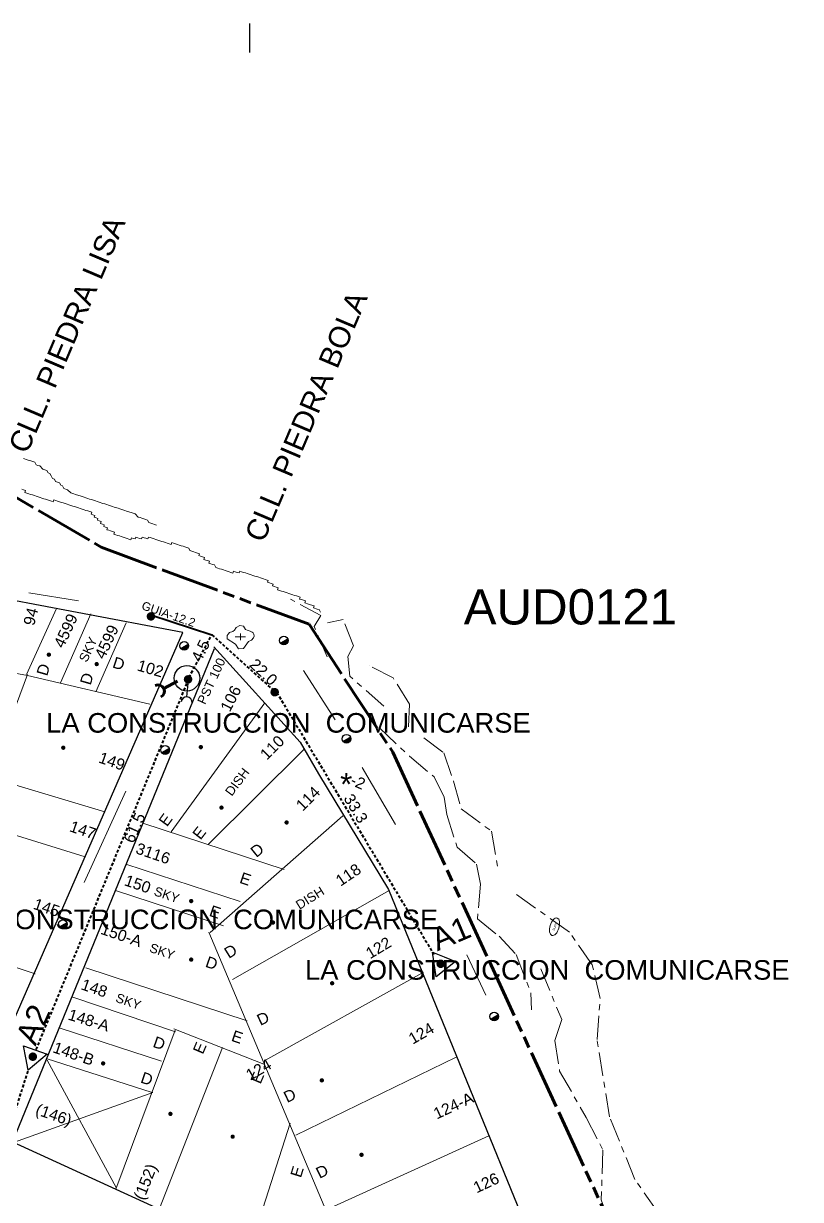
# Model space of a CAD drawing. Header units: inches. Extents: x 1659 to 2293, y 398 to 978.
# Drawn here: x 2088.4 to 2219.8, y 708.9 to 907.6 of the extents above; entities that cross this region are included whole.
import ezdxf

# ---------------------------------------------------------------- set-up
doc = ezdxf.new("R2010")
doc.units = ezdxf.units.IN
doc.header["$MEASUREMENT"] = 0
for name, pattern in [('TLSIGC_002', [0.8, 0.5, -0.3]), ('TLSIGC_004', [7, 4, -1, 1, -1]), ('TLSIGC_007', [28, 10, -1, 10, -1, 2, -1, 2, -1])]:
    doc.linetypes.add(name, pattern=pattern)
for name, color, linetype, lineweight in [('CABLE EXISTENTE AEREO SECUNDARIO', 82, 'TLSIGC_002', 40), ('CABLE EXISTENTE SUBTERRANEO SECUNDARIO', 82, 'Continuous', 40), ('CAJA DE EMPALMES EXISTENTE PRINCIPAL', 82, 'Continuous', 30), ('CLASIFICACION TIPO RESIDENCIAL C', 156, 'Continuous', 9), ('CLASIFICACION TIPO RESIDENCIAL D', 156, 'Continuous', 9), ('CLASIFICACION TIPO RESIDENCIAL E', 156, 'Continuous', 9), ('CLIENTES EXISTENTES DE DATOS', 7, 'Continuous', 13), ('CLIENTES RESIDENCIALES D', 82, 'TLSIGC_004', 9), ('CLIENTES RESIDENCIALES E', 82, 'TLSIGC_004', 9), ('DATOS DE CARATULA', 160, 'Continuous', 5), ('DISTRITO', 42, 'TLSIGC_007', 60), ('LINEAS DE ENERGIA DE BAJA TENSION', 102, 'TLSIGC_014', 20), ('LOTIFICACION 2003', 252, 'Continuous', 15), ('MARCOS CONSTRUCCION', 250, 'Continuous', 30), ('MEDIDAS ENTRE POSTES', 82, 'Continuous', 5), ('NOMBRE DE CALLES', 92, 'TLSIGC_017', 5), ('NUMEROS OFICIALES', 92, 'Continuous', 5), ('OBSTACULOS', 82, 'Continuous', 15), ('PLANIMETRIA 2003', 12, 'Continuous', 30), ('POSTE DE ENERGIA ELECTRICA', 82, 'Continuous', 30), ('POSTES EXISTENTES SECUNDARIOS', 82, 'Continuous', 30), ('RETENIDAS  DE VIOLIN PROYECTADAS PRINCIPALES', 1, 'Continuous', 60), ('RETENIDAS CON ANCLA EXISTENTESSECUNDARIAS', 82, 'Continuous', 30), ('RIOS', 161, 'TLSIGC_004', 20), ('TERMINAL EXISTENTE EN POSTE', 82, 'Continuous', 30), ('TERMINAL PROYECTADA EN POSTE', 1, 'Continuous', 60)]:
    doc.layers.add(name, color=color, linetype=linetype, lineweight=lineweight)
doc.styles.get("Standard").update_dxf_attribs({"font": 'arial.ttf'})
doc.linetypes.add('TLSIGC_014', pattern='A,8,["\\\\\\",Standard,S=1,R=0,X=-1,Y=-0.5],1', length=9)
doc.linetypes.add('TLSIGC_017', pattern='A,0.5,["=",Standard,S=1.6,R=0,X=-0.2,Y=-0.8],0.5', length=1)

# ---------------------------------------------------------------- blocks, each defined once
blk = doc.blocks.new('G$C68750D7C')
at = {"layer": 'CLIENTES EXISTENTES DE DATOS'}
blk.add_ellipse((4.88, 2.45), major_axis=(4.88, 0.02), ratio=0.5027, dxfattribs=at)
at = {"layer": 'CLIENTES EXISTENTES DE DATOS', "insert": (2.85, 3.02), "char_height": 1.231, "width": 5.0142, "attachment_point": 1}
blk.add_mtext('Datos', dxfattribs=at)

msp = doc.modelspace()

# ---------------------------------------------------------------- hatches: boundary and pattern name
at = {"layer": 'CLIENTES RESIDENCIALES D'}
h = msp.add_hatch(color=256, dxfattribs=at)
edge = h.paths.add_edge_path()
edge.add_arc((2092.69, 800.96), 0.367, 0, 360)
h = msp.add_hatch(color=256, dxfattribs=at)
edge = h.paths.add_edge_path()
edge.add_arc((2100.78, 799.37), 0.367, 0, 360)
h = msp.add_hatch(color=256, dxfattribs=at)
edge = h.paths.add_edge_path()
edge.add_arc((2121.88, 775.11), 0.367, 0, 360)
h = msp.add_hatch(color=256, dxfattribs=at)
edge = h.paths.add_edge_path()
edge.add_arc((2130.6, 755.68), 0.367, 0, 360)
h = msp.add_hatch(color=256, dxfattribs=at)
edge = h.paths.add_edge_path()
edge.add_arc((2116.76, 749.42), 0.367, 0, 360)
h = msp.add_hatch(color=256, dxfattribs=at)
edge = h.paths.add_edge_path()
edge.add_arc((2101.87, 731.87), 0.367, 0, 360)
h = msp.add_hatch(color=256, dxfattribs=at)
edge = h.paths.add_edge_path()
edge.add_arc((2138.85, 729), 0.367, 0, 360)
h = msp.add_hatch(color=256, dxfattribs=at)
edge = h.paths.add_edge_path()
edge.add_arc((2123.77, 719.49), 0.367, 0, 360)
h = msp.add_hatch(color=256, dxfattribs=at)
edge = h.paths.add_edge_path()
edge.add_arc((2145.56, 716.42), 0.367, 0, 360)
at = {"layer": 'CLIENTES RESIDENCIALES E'}
h = msp.add_hatch(color=256, dxfattribs=at)
edge = h.paths.add_edge_path()
edge.add_arc((2095.13, 785.23), 0.367, 0, 360)
h = msp.add_hatch(color=256, dxfattribs=at)
edge = h.paths.add_edge_path()
edge.add_arc((2118.39, 785.33), 0.367, 0, 360)
h = msp.add_hatch(color=256, dxfattribs=at)
edge = h.paths.add_edge_path()
edge.add_arc((2132.89, 772.6), 0.367, 0, 360)
h = msp.add_hatch(color=256, dxfattribs=at)
edge = h.paths.add_edge_path()
edge.add_arc((2116.76, 759.31), 0.367, 0, 360)
h = msp.add_hatch(color=256, dxfattribs=at)
edge = h.paths.add_edge_path()
edge.add_arc((2140.59, 745.42), 0.367, 0, 360)
h = msp.add_hatch(color=256, dxfattribs=at)
edge = h.paths.add_edge_path()
edge.add_arc((2113.25, 723.34), 0.367, 0, 360)
at = {"layer": 'POSTE DE ENERGIA ELECTRICA'}
for points in [[(2133.07, 803.73), (2133.12, 803.64), (2133.15, 803.54), (2133.16, 803.47), (2133.17, 803.37), (2133.16, 803.25), (2133.15, 803.16), (2133.11, 803.08), (2133.07, 802.99), (2133.02, 802.92), (2132.98, 802.86), (2132.91, 802.8), (2132.83, 802.74), (2132.78, 802.71), (2132.7, 802.67), (2132.6, 802.64), (2132.47, 802.62), (2132.38, 802.63), (2132.28, 802.64), (2132.18, 802.67), (2132.12, 802.69), (2132.05, 802.73), (2131.96, 802.79), (2131.89, 802.86), (2131.83, 802.93), (2131.79, 802.99)], [(2116.23, 802.82), (2116.28, 802.74), (2116.3, 802.64), (2116.32, 802.56), (2116.33, 802.47), (2116.32, 802.34), (2116.3, 802.26), (2116.27, 802.17), (2116.23, 802.09), (2116.18, 802.01), (2116.13, 801.96), (2116.07, 801.89), (2115.99, 801.83), (2115.94, 801.81), (2115.85, 801.76), (2115.75, 801.73), (2115.63, 801.72), (2115.54, 801.72), (2115.44, 801.73), (2115.34, 801.76), (2115.28, 801.79), (2115.21, 801.82), (2115.12, 801.89), (2115.04, 801.96), (2114.99, 802.03), (2114.95, 802.09)], [(2113.01, 785.22), (2113.05, 785.13), (2113.08, 785.03), (2113.1, 784.96), (2113.1, 784.86), (2113.1, 784.74), (2113.08, 784.65), (2113.05, 784.56), (2113.01, 784.48), (2112.95, 784.41), (2112.91, 784.35), (2112.84, 784.28), (2112.77, 784.23), (2112.72, 784.2), (2112.63, 784.16), (2112.53, 784.13), (2112.41, 784.11), (2112.31, 784.11), (2112.21, 784.13), (2112.12, 784.15), (2112.05, 784.18), (2111.98, 784.21), (2111.89, 784.28), (2111.82, 784.35), (2111.76, 784.42), (2111.72, 784.48)], [(2143.66, 787.11), (2143.71, 787.03), (2143.73, 786.93), (2143.75, 786.86), (2143.76, 786.76), (2143.75, 786.63), (2143.73, 786.55), (2143.7, 786.46), (2143.66, 786.38), (2143.61, 786.31), (2143.57, 786.25), (2143.5, 786.18), (2143.42, 786.13), (2143.37, 786.1), (2143.28, 786.06), (2143.18, 786.02), (2143.06, 786.01), (2142.97, 786.01), (2142.87, 786.03), (2142.77, 786.05), (2142.71, 786.08), (2142.64, 786.11), (2142.55, 786.18), (2142.47, 786.25), (2142.42, 786.32), (2142.38, 786.38)], [(2095.7, 755.75), (2095.74, 755.66), (2095.77, 755.56), (2095.79, 755.49), (2095.79, 755.39), (2095.79, 755.27), (2095.77, 755.18), (2095.74, 755.1), (2095.7, 755.01), (2095.64, 754.94), (2095.6, 754.88), (2095.53, 754.81), (2095.46, 754.76), (2095.41, 754.73), (2095.32, 754.69), (2095.22, 754.66), (2095.1, 754.64), (2095, 754.64), (2094.9, 754.66), (2094.81, 754.69), (2094.74, 754.71), (2094.68, 754.75), (2094.58, 754.81), (2094.51, 754.88), (2094.45, 754.95), (2094.41, 755.01)], [(2168.63, 740.18), (2168.67, 740.09), (2168.7, 740), (2168.72, 739.92), (2168.73, 739.83), (2168.72, 739.7), (2168.7, 739.62), (2168.67, 739.53), (2168.63, 739.45), (2168.58, 739.37), (2168.53, 739.31), (2168.47, 739.25), (2168.39, 739.19), (2168.34, 739.17), (2168.25, 739.12), (2168.15, 739.09), (2168.03, 739.08), (2167.93, 739.08), (2167.84, 739.09), (2167.74, 739.12), (2167.67, 739.15), (2167.61, 739.18), (2167.52, 739.25), (2167.44, 739.32), (2167.38, 739.39), (2167.35, 739.44)]]:
    msp.add_hatch(color=256, dxfattribs=at).paths.add_polyline_path(points)
at = {"layer": 'POSTES EXISTENTES SECUNDARIOS'}
h = msp.add_hatch(color=256, dxfattribs=at)
edge = h.paths.add_edge_path()
edge.add_arc((2109.95, 807.43), 0.726, 0, 360)
h = msp.add_hatch(color=256, dxfattribs=at)
edge = h.paths.add_edge_path()
edge.add_arc((2116.23, 796.79), 0.726, 0, 360)
h = msp.add_hatch(color=256, dxfattribs=at)
edge = h.paths.add_edge_path()
edge.add_arc((2130.88, 794.62), 0.726, 0, 360)
h = msp.add_hatch(color=256, dxfattribs=at)
edge = h.paths.add_edge_path()
edge.add_arc((2158.95, 748.71), 0.726, 0, 360)
h = msp.add_hatch(color=256, dxfattribs=at)
edge = h.paths.add_edge_path()
edge.add_arc((2089.98, 733), 0.726, 0, 360)

# ---------------------------------------------------------------- linework, layer by layer
at = {"layer": 'CABLE EXISTENTE AEREO SECUNDARIO'}
for p, q in [((2090.56, 734.22), (2116.14, 796.33)), ((2131.23, 794.56), (2157.8, 750.28)), ((2081.91, 708.02), (2089.29, 730.92))]:
    msp.add_line(p, q, dxfattribs=at)
msp.add_lwpolyline([(2116.4, 797.13), (2120.25, 804.34), (2130.9, 794.71)], dxfattribs=at)
at = {"layer": 'CABLE EXISTENTE SUBTERRANEO SECUNDARIO'}
msp.add_lwpolyline([(2120.26, 804.25), (2109.95, 807.62), (2109.95, 807.62)], dxfattribs=at)
at = {"layer": 'CAJA DE EMPALMES EXISTENTE PRINCIPAL'}
msp.add_circle((2116.04, 796.98), 2.16, dxfattribs=at)
at = {"layer": 'DISTRITO'}
msp.add_lwpolyline([(1919.85, 668.48), (1957.32, 750.72), (1961.3, 748.99), (1970.54, 769.75), (1932.4, 786.4), (1951.04, 826.16), (1933.27, 833.98), (1951.61, 883.93), (1985.01, 872.51), (2024.9, 858.93), (2048.86, 849.62), (2062.36, 841.57), (2081.43, 830.91), (2101.54, 819.15), (2136.68, 806.1), (2150.84, 784.49), (2219.79, 635.01)], dxfattribs=at)
at = {"layer": 'LINEAS DE ENERGIA DE BAJA TENSION'}
for p, q in [((2089.28, 811.41), (2097.68, 810.07)), ((2135.74, 798.27), (2141.11, 789.95)), ((2145.67, 781.91), (2151.31, 772.24)), ((2098.67, 762.45), (2105.72, 777.87)), ((2163.38, 750.24), (2166.6, 743.4))]:
    msp.add_line(p, q, dxfattribs=at)
at = {"layer": 'LOTIFICACION 2003'}
for p, q in [((2094.01, 808.76), (2088.93, 797.63)), ((2099.78, 807.86), (2094.66, 796.22)), ((2105.75, 806.34), (2100.62, 794.69)), ((2129.19, 792.8), (2113.37, 771.02)), ((2135.81, 784.91), (2119.61, 768.85)), ((2102.17, 774.4), (2082.88, 780.18)), ((2142.41, 773.73), (2119.96, 754)), ((2098.83, 766.79), (2079.73, 772.7)), ((2108.58, 772.46), (2132.49, 764.64)), ((2105.68, 765.57), (2125.06, 759.23)), ((2103.98, 761.12), (2122.21, 755.14)), ((2150.26, 761.08), (2123.75, 746.08)), ((2150.16, 681.76), (2119.76, 754.06)), ((2090.4, 747.03), (2072.46, 752.98)), ((2098.92, 748), (2126.2, 739.08)), ((2155.76, 747.12), (2129.23, 732.36)), ((2096.55, 743.12), (2114.13, 737.22)), ((2094.46, 737.9), (2111.73, 732.23)), ((2114.05, 737.5), (2103.99, 710.6)), ((2113.81, 737.73), (2129.07, 731.73)), ((2111.4, 707.36), (2122.07, 734.55)), ((2092.25, 732.71), (2110.16, 726.98)), ((2092.4, 732.4), (2104.09, 710.9)), ((2161.54, 732.9), (2134.47, 719.76)), ((2110.28, 726.94), (2086.87, 718.58)), ((2127.15, 701.97), (2133.49, 721.77)), ((2167.1, 719.63), (2140.19, 707.4))]:
    msp.add_line(p, q, dxfattribs=at)
for points in [[(2089.08, 797.6), (2052.15, 698.26), (2052.08, 698.4)], [(2081.12, 798.91), (2089.1, 797.46), (2109.76, 792.57)]]:
    msp.add_lwpolyline(points, dxfattribs=at)
at = {"layer": 'MARCOS CONSTRUCCION'}
msp.add_line((2126.69, 902.74), (2126.69, 907.65), dxfattribs=at)
at = {"layer": 'OBSTACULOS'}
for p, q in [((2124.22, 803.98), (2125.93, 803.98)), ((2125.07, 804.56), (2125.07, 803.41))]:
    msp.add_line(p, q, dxfattribs=at)
msp.add_lwpolyline([(2122.83, 804.19), (2122.84, 803.65), (2124.24, 802.75), (2124.77, 801.96), (2125.61, 801.98), (2126.43, 803.21), (2126.94, 803.42), (2127.32, 803.8), (2127.39, 804.11), (2127.37, 804.42), (2127.24, 804.66), (2127.07, 804.77), (2126.74, 804.95), (2126.23, 805.11), (2125.93, 805.21), (2125.6, 805.76), (2124.96, 805.89), (2124.34, 805.57), (2124.11, 805.09), (2123.8, 804.88), (2123.21, 804.71), (2123.02, 804.41), (2122.83, 804.19)], dxfattribs=at)
at = {"layer": 'PLANIMETRIA 2003'}
for points in [[(2009.59, 660.01), (2078.99, 638.07), (2102.01, 673.57), (2050.33, 692.97), (2052.09, 698.35), (2070.33, 691.77), (2076.81, 716.43), (2115.37, 804.72), (2079.56, 811.48), (2039.37, 738.68), (2009.69, 659.85)], [(2120.67, 801.97), (2086.55, 718.6), (2126.18, 700.45), (2090.56, 633.72), (2144.21, 614.59), (2164.98, 654.51), (2164.89, 655.13), (2164.63, 656.14), (2133.92, 666.27)], [(2120.61, 802.26), (2135.18, 786.16), (2138.3, 780.8), (2150.15, 761.29), (2187.39, 670)]]:
    msp.add_lwpolyline(points, dxfattribs=at)
at = {"layer": 'POSTE DE ENERGIA ELECTRICA'}
for centre in [(2115.59, 802.45), (2132.43, 803.36), (2143.02, 786.75), (2112.36, 784.85), (2095.05, 755.38), (2167.99, 739.81)]:
    msp.add_circle(centre, 0.74, dxfattribs=at)
at = {"layer": 'RETENIDAS  DE VIOLIN PROYECTADAS PRINCIPALES'}
msp.add_line((2112.11, 795.26), (2114.47, 796.47), dxfattribs=at)
msp.add_arc((2111.16, 794.77), 1.07, 297, 116, dxfattribs=at)
at = {"layer": 'RETENIDAS CON ANCLA EXISTENTESSECUNDARIAS'}
msp.add_line((2116.04, 793.81), (2116.22, 796.1), dxfattribs=at)
msp.add_arc((2115.98, 792.9), 0.924, 355, 175, dxfattribs=at)
at = {"layer": 'RIOS'}
for points in [[(2088.4, 834.11), (2089.03, 833.91), (2089.35, 833.8), (2089.67, 833.7), (2089.98, 833.6), (2090.31, 833.49), (2090.52, 833.06), (2090.84, 832.96), (2091.16, 832.86), (2091.7, 832.32), (2092.01, 832.22), (2092.33, 832.11), (2092.55, 831.7), (2092.87, 831.59), (2093.08, 831.17), (2093.3, 830.75), (2093.62, 830.64), (2093.83, 830.22), (2094.48, 830.01), (2094.69, 829.59), (2095.01, 829.48), (2095.23, 829.05), (2095.86, 828.84), (2096.41, 828.32), (2096.72, 828.21), (2097.35, 828), (2097.99, 827.8), (2098.31, 827.69), (2098.64, 827.59), (2098.96, 827.48), (2099.27, 827.38), (2099.59, 827.27), (2099.92, 827.17), (2100.24, 827.06), (2100.55, 826.96), (2100.87, 826.85), (2101.2, 826.75), (2101.83, 826.54), (2102.15, 826.44), (2102.47, 826.33), (2102.79, 826.23), (2103.11, 826.12), (2103.43, 826.02), (2103.76, 825.91), (2104.39, 825.71), (2104.71, 825.6), (2105.35, 825.39), (2105.99, 825.18), (2106.62, 824.98), (2107.27, 824.76), (2107.8, 824.23), (2108.12, 824.13), (2108.44, 824.03), (2108.76, 823.92), (2109.08, 823.82), (2109.39, 823.71), (2109.61, 823.29), (2109.93, 823.18), (2110.25, 823.08), (2110.57, 822.97), (2110.88, 822.87)], [(2088.1, 828.91), (2088.42, 828.8), (2088.74, 828.7), (2088.63, 828.38), (2088.96, 828.27), (2089.28, 828.17), (2089.59, 828.06), (2089.91, 827.96), (2090.24, 827.85), (2090.55, 827.75), (2090.87, 827.65), (2091.2, 827.54), (2091.51, 827.44), (2091.83, 827.33), (2092.15, 827.23), (2092.47, 827.12), (2092.79, 827.02), (2093.11, 826.91), (2093.43, 826.81), (2093.54, 827.13), (2093.85, 827.03), (2094.18, 826.92), (2094.5, 826.82), (2094.81, 826.71), (2095.13, 826.61), (2095.46, 826.5), (2095.78, 826.4), (2096.09, 826.3), (2096.41, 826.19), (2096.73, 826.09), (2097.05, 825.98), (2097.36, 825.88), (2097.69, 825.78), (2098.01, 825.67), (2098.33, 825.56), (2098.64, 825.46), (2098.97, 825.36), (2099.29, 825.25), (2099.61, 825.15), (2099.93, 825.04), (2099.82, 824.72), (2100.14, 824.62), (2100.46, 824.51), (2100.36, 824.19), (2100.67, 824.09), (2101, 823.98), (2100.89, 823.67), (2101.21, 823.56), (2101.53, 823.46), (2101.42, 823.14), (2101.75, 823.03), (2102.07, 822.93), (2101.96, 822.6), (2102.28, 822.5), (2102.61, 822.39), (2102.51, 822.08), (2102.82, 821.98), (2103.13, 821.87), (2103.45, 821.77), (2103.78, 821.66), (2103.67, 821.34), (2103.99, 821.24), (2104.31, 821.13), (2104.63, 821.03), (2104.94, 820.92), (2105.27, 820.82), (2105.59, 820.71), (2105.91, 820.61), (2106.22, 820.51), (2106.55, 820.4), (2106.65, 820.72), (2106.97, 820.62), (2107.29, 820.52), (2107.39, 820.83), (2107.71, 820.72), (2108.04, 820.62), (2108.35, 820.52), (2108.45, 820.84), (2108.78, 820.73), (2109.1, 820.63), (2109.41, 820.52), (2109.52, 820.85), (2109.84, 820.74), (2110.15, 820.64), (2110.48, 820.53), (2110.8, 820.43), (2111.12, 820.32), (2111.43, 820.22), (2111.77, 820.11), (2112.08, 820.01), (2112.39, 819.91), (2112.72, 819.8), (2113.04, 819.7), (2113.36, 819.59), (2113.46, 819.91), (2113.78, 819.8), (2114.1, 819.7), (2114.42, 819.59), (2114.73, 819.49), (2115.06, 819.38), (2115.38, 819.28), (2115.69, 819.18), (2116.34, 818.97), (2116.55, 818.55), (2116.87, 818.44), (2117.19, 818.34), (2117.51, 818.24), (2117.83, 818.13), (2118.15, 818.03), (2118.05, 817.7), (2118.36, 817.6), (2118.68, 817.5), (2119, 817.39), (2118.89, 817.07), (2119.22, 816.96), (2119.54, 816.86), (2119.86, 816.75), (2119.75, 816.44), (2120.08, 816.34), (2120.39, 816.23), (2120.71, 816.13), (2120.93, 815.7), (2121.24, 815.6), (2121.57, 815.49), (2121.89, 815.39), (2122.2, 815.28), (2122.52, 815.18), (2122.85, 815.07), (2123.16, 814.97), (2123.48, 814.87), (2123.81, 814.76), (2123.91, 815.08), (2124.22, 814.98), (2124.56, 814.87), (2124.87, 814.77), (2124.97, 815.08), (2125.28, 814.98), (2125.61, 814.87), (2125.93, 814.77), (2126.24, 814.67), (2126.57, 814.56), (2126.89, 814.46), (2127.21, 814.35), (2127.52, 814.25), (2127.84, 814.15), (2128.17, 814.04), (2128.48, 813.94), (2128.8, 813.83), (2129.44, 813.62), (2129.76, 813.52), (2129.66, 813.2), (2129.98, 813.1), (2130.3, 813), (2130.62, 812.89), (2130.51, 812.57), (2130.84, 812.46), (2131.15, 812.36), (2131.47, 812.25), (2131.37, 811.93), (2131.69, 811.83), (2132.01, 811.72), (2132.32, 811.62), (2132.65, 811.51), (2132.97, 811.41), (2133.29, 811.3), (2133.61, 811.2), (2133.93, 811.09), (2134.24, 810.99), (2134.56, 810.89), (2134.88, 810.78), (2135.2, 810.68), (2135.1, 810.37), (2135.42, 810.26), (2135.74, 810.15), (2136.06, 810.05), (2135.95, 809.72), (2136.59, 809.51), (2136.91, 809.41), (2137.55, 809.2), (2137.45, 808.88), (2138.08, 808.68), (2138.41, 808.57), (2138.61, 808.15)], [(2139.73, 800.6), (2137.55, 805.74), (2138.7, 807.57), (2133.53, 810.36)], [(2149.34, 792.27), (2143.57, 797.33), (2143.23, 800.63), (2144.18, 802.44), (2142.46, 806.89), (2139.8, 806.35)], [(2153.52, 788.77), (2153.7, 792.61), (2150.91, 797.06), (2146.96, 799.05), (2146.96, 799.05)], [(2148.52, 788.64), (2153.65, 783.78), (2157.82, 780.3), (2159.53, 776.9), (2159.98, 773.93), (2161.72, 768.41), (2165.03, 765.56), (2165.68, 762.16), (2165.18, 756.31), (2168.82, 753.36), (2171.71, 750.29), (2174.18, 743.82), (2174.3, 740.95)], [(2156.08, 786.88), (2159.49, 784.35), (2161.12, 779.58), (2162.42, 774.91), (2167.54, 771.1), (2168.63, 764.73)], [(2202.22, 682.11), (2197.91, 688.66), (2200.52, 695.59), (2195.67, 706.73), (2191.8, 712.24), (2187.49, 722.85), (2185.4, 735.91), (2185.9, 742.82), (2184.57, 748.56), (2180.71, 754.07), (2171.55, 760.59)], [(2175.87, 747.87), (2179.42, 739.28), (2178.27, 735.77), (2179.05, 730.56), (2183.57, 722.71), (2186.37, 717.2), (2186.09, 708.8), (2187.61, 704.77), (2192, 698.73), (2193.82, 694.6), (2195.59, 689.34), (2197.37, 684.56), (2199.86, 682.44), (2199.83, 679.7)]]:
    msp.add_lwpolyline(points, dxfattribs=at)
at = {"layer": 'TERMINAL EXISTENTE EN POSTE'}
for points in [[(2161.46, 749.1), (2158.16, 746.49), (2157.54, 750.65), (2159.51, 749.87), (2161.46, 749.1)], [(2088.42, 734.86), (2092.39, 733.46), (2089.19, 730.72), (2088.8, 732.8), (2088.42, 734.86)]]:
    msp.add_lwpolyline(points, dxfattribs=at)

# ---------------------------------------------------------------- block references
at = {"layer": 'CLIENTES EXISTENTES DE DATOS', "lineweight": 40, "ltscale": 8, "xscale": 0.3145571482775646, "yscale": 0.3145571482775646, "zscale": 0.3145571482775646, "rotation": 72.87239360376542}
msp.add_blockref('G$C68750D7C', (2178.49, 753.28), dxfattribs=at)

# ---------------------------------------------------------------- texts
at = {"layer": 'CABLE EXISTENTE AEREO SECUNDARIO'}
msp.add_text('PST 100', height=1.527, rotation=65, dxfattribs=at).set_placement((2119.1, 792.42))
at = {"layer": 'CLASIFICACION TIPO RESIDENCIAL C'}
for s, rotation, p in [('SKY', 65, (2099.11, 799.56)), ('DISH', 53, (2123.61, 776.93)), ('SKY', 341, (2110.33, 760.34)), ('DISH', 32, (2135.06, 757.81)), ('SKY', 341, (2109.56, 750.78)), ('SKY', 341, (2103.85, 742.32))]:
    msp.add_text(s, height=1.549, rotation=rotation, dxfattribs=at).set_placement(p)
at = {"layer": 'CLASIFICACION TIPO RESIDENCIAL D'}
for rotation, p in [(74, (2092.4, 797.24)), (342, (2103.31, 798.85)), (74, (2099.75, 795.7)), (39, (2127.77, 766.57)), (32, (2123.12, 749.52)), (341, (2119.01, 748.25)), (26, (2128.46, 738.2)), (341, (2110.14, 734.7)), (341, (2108.05, 728.69)), (26, (2132.98, 725.17)), (26, (2138.45, 712.34))]:
    msp.add_text('D', height=1.91, rotation=rotation, dxfattribs=at).set_placement(p)
at = {"layer": 'CLASIFICACION TIPO RESIDENCIAL E'}
for rotation, p in [(54, (2112.67, 771.76)), (52, (2118.32, 769.53)), (341, (2124.79, 762.44)), (341, (2119.66, 756.86)), (67, (2118.73, 733.29)), (341, (2123.4, 735.73)), (67, (2128.47, 728.26)), (73, (2135.31, 712.43))]:
    msp.add_text('E', height=1.91, rotation=rotation, dxfattribs=at).set_placement(p)
at = {"layer": 'DATOS DE CARATULA'}
for p in [(2092.24, 787.78), (2076.59, 754.56), (2136.01, 746.02)]:
    msp.add_text('LA CONSTRUCCION  COMUNICARSE', height=3.3094, dxfattribs=at).set_placement(p)
at = {"layer": 'DISTRITO'}
msp.add_text('AUD0121', height=5.958, dxfattribs=at).set_placement((2162.84, 806.07))
at = {"layer": 'MEDIDAS ENTRE POSTES'}
for s, height, rotation, p in [('GUIA-12.2', 1.43, 341, (2108.24, 808.68)), ('4.5', 1.906, 64, (2118.38, 799.55)), ('22.0', 1.906, 317, (2126.46, 799.11)), ('-2', 1.906, 336, (2143.51, 779.05)), ('33.3', 1.906, 301, (2142.45, 776.7)), ('61.5', 1.906, 66, (2106.98, 768.94))]:
    msp.add_text(s, height=height, rotation=rotation, dxfattribs=at).set_placement(p)
at = {"layer": 'NOMBRE DE CALLES'}
for s, p in [('CLL. PIEDRA LISA', (2089.03, 834.73)), ('CLL. PIEDRA BOLA', (2128.98, 819.72))]:
    msp.add_text(s, height=3.5745, rotation=67, dxfattribs=at).set_placement(p)
at = {"layer": 'NUMEROS OFICIALES'}
for s, rotation, p in [('94', 76, (2090.19, 805.74)), ('4599', 65, (2095.15, 801.93)), ('4599', 65, (2102.06, 800.05)), ('102', 344, (2107.48, 798.32)), ('106', 63, (2123.29, 791.14)), ('110', 45, (2129.55, 783.02)), ('149', 341, (2100.95, 782.78)), ('114', 45, (2135.62, 774.4)), ('147', 341, (2096.03, 771.15)), ('3116', 341, (2107.21, 767.43)), ('118', 34, (2142.01, 761.73)), ('150', 341, (2105.31, 762.02)), ('145', 341, (2089.91, 758.04)), ('150-A', 341, (2101.29, 753.81)), ('122', 31, (2147.01, 749.46)), ('148', 341, (2097.98, 744.43)), ('148-A', 343, (2095.78, 739.31)), ('124', 30, (2154.21, 735.02)), ('148-B', 341, (2093.22, 733.78)), ('124', 30, (2126.71, 728.9)), ('124-A', 25, (2158.28, 722.38)), ('(146)', 341, (2090.28, 723.31)), ('(152)', 68, (2108.72, 708.63)), ('126', 25, (2165.02, 709.89))]:
    msp.add_text(s, height=1.906, rotation=rotation, dxfattribs=at).set_placement(p)
at = {"layer": 'TERMINAL EXISTENTE EN POSTE'}
for s, rotation, p in [('A1', 23, (2158.39, 750.81)), ('A2', 66, (2090.43, 734.7))]:
    msp.add_text(s, height=3.827, rotation=rotation, dxfattribs=at).set_placement(p)
at = {"layer": 'TERMINAL PROYECTADA EN POSTE'}
msp.add_text('*', height=3.83, dxfattribs=at).set_placement((2141.93, 777.15))

doc.saveas('drawing.dxf')
